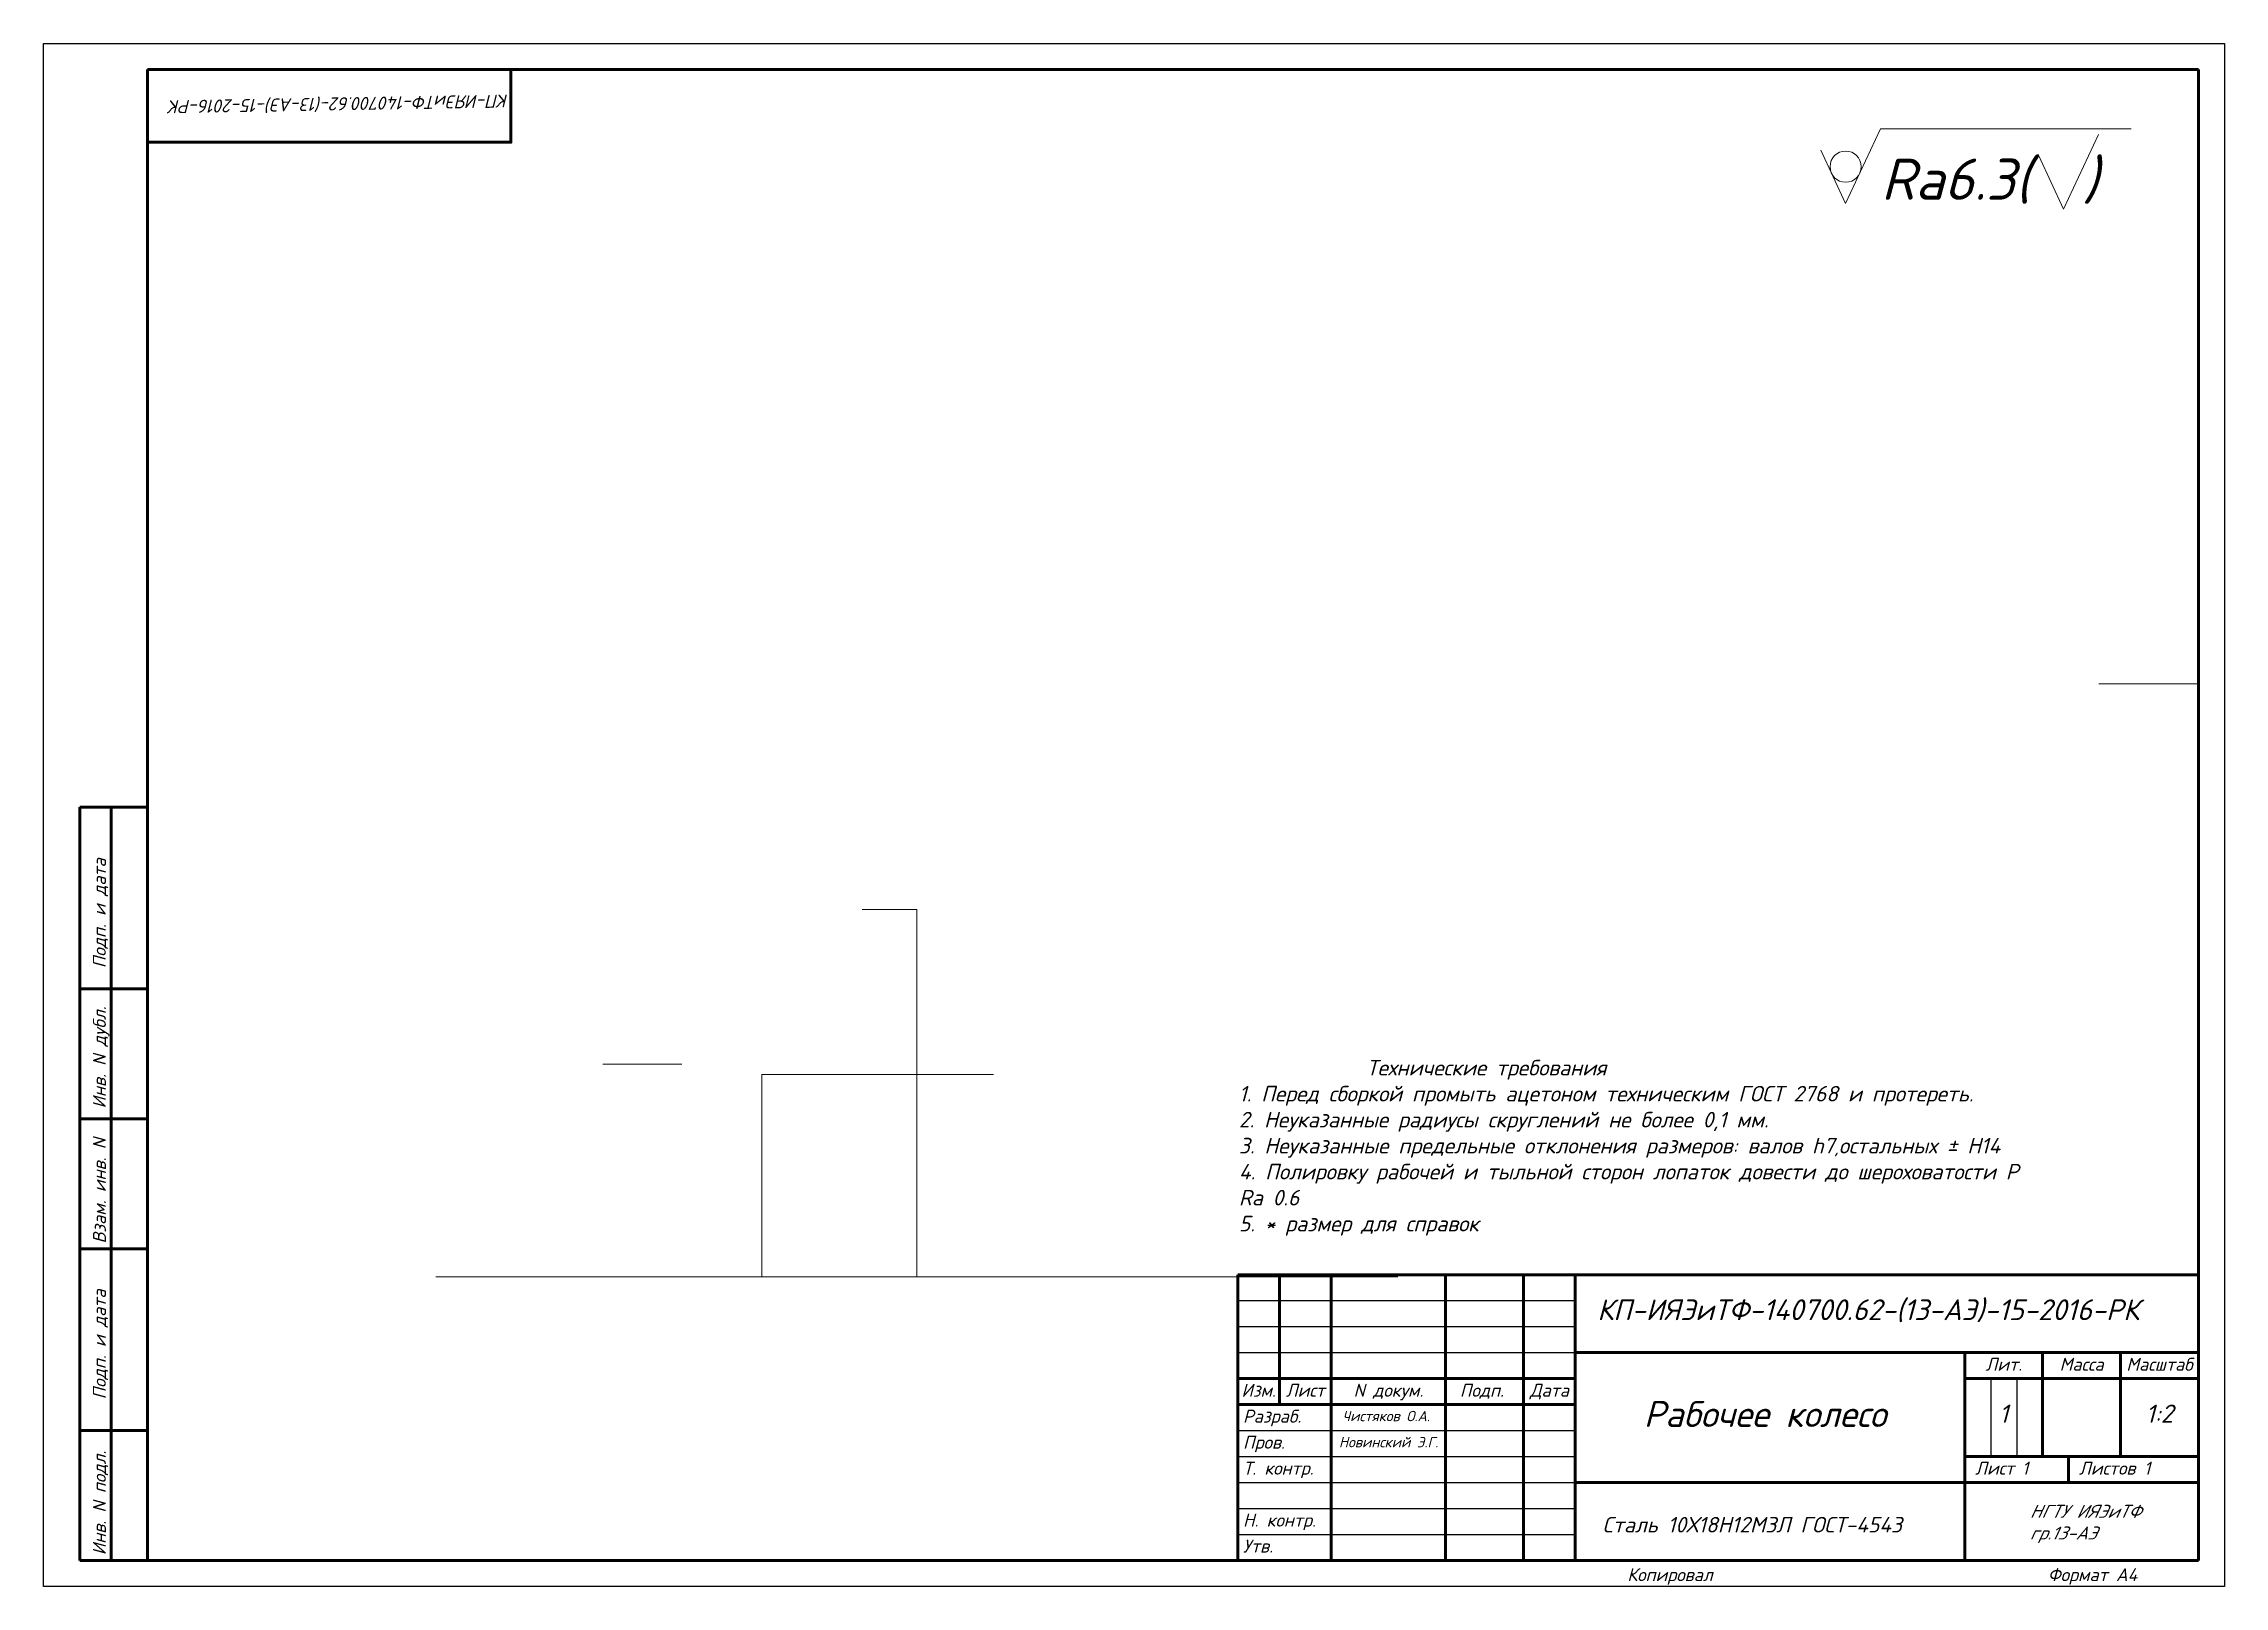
# Paper-space layout 'А3_Н' of a CAD drawing. Header units: millimetres. Extents: x -5 to 415, y -5 to 292.
# The model-space entities are those that its viewports show. They can reach past a viewport. Long polylines and large blocks are cut down to what shows.
import ezdxf
from ezdxf.enums import TextEntityAlignment as Align

# ---------------------------------------------------------------- set-up
doc = ezdxf.new("R2010")
doc.units = ezdxf.units.MM
doc.layers.get('0').update_dxf_attribs({"lineweight": 40})
doc.layers.add('АТРИБУТЫ', color=250, linetype='Continuous')
doc.layers.add('РАМКА', color=7, linetype='Continuous')
doc.layers.add('Размеры', color=7, linetype='Continuous', lineweight=20)
doc.layers.add('Штриховка', color=7, linetype='Continuous', lineweight=20)
doc.styles.add('ADRF1', font='isocpeur.ttf', dxfattribs={"oblique": 15})
doc.styles.add('Frame', font='isocpeur.ttf', dxfattribs={"oblique": 25, "height": 2.5})
doc.styles.add('Размеры', font='isocpeur.ttf', dxfattribs={"oblique": 15})

# ---------------------------------------------------------------- blocks, each defined once
blk = doc.blocks.new('РАМКА_1')
at = {"layer": 'РАМКА'}
for p, q in [((0, 297), (420, 297)), ((0, 0), (0, 297)), ((420, 297), (420, 0)), ((230, 55), (295, 55)), ((230, 50), (295, 50)), ((230, 45), (295, 45)), ((375, 40), (375, 25)), ((380, 40), (380, 25)), ((230, 30), (295, 30)), ((230, 25), (295, 25)), ((230, 20), (295, 20)), ((230, 15), (295, 15)), ((230, 10), (295, 10)), ((420, 0), (0, 0))]:
    blk.add_line(p, q, dxfattribs=at)
at = {"layer": 'РАМКА', "lineweight": 60}
for p, q in [((20, 292), (415, 292)), ((20, 292), (415, 292)), ((20, 5), (20, 292)), ((90, 288), (90, 292)), ((415, 292), (415, 5)), ((7, 5), (7, 150)), ((20, 150), (7, 150)), ((13, 5), (13, 150)), ((20, 115), (7, 115)), ((20, 90), (7, 90)), ((20, 65), (7, 65)), ((415, 60), (230, 60)), ((230, 60), (230, 5)), ((238, 60), (238, 35)), ((248, 60), (248, 5)), ((270, 60), (270, 5)), ((285, 60), (285, 5)), ((295, 60), (295, 5)), ((295, 45), (415, 45)), ((370, 45), (370, 5)), ((385, 45), (385, 25)), ((400, 45), (400, 25)), ((230, 40), (295, 40)), ((370, 40), (415, 40)), ((230, 35), (295, 35)), ((20, 30), (7, 30)), ((370, 25), (415, 25)), ((390, 25), (390, 20)), ((295, 20), (415, 20)), ((230, 5), (7, 5)), ((415, 5), (230, 5))]:
    blk.add_line(p, q, dxfattribs=at)
blk.add_lwpolyline([(20, 292), (90, 292), (90, 278), (20, 278)], close=True, dxfattribs=at)
at = {"layer": 'АТРИБУТЫ', "style": 'ADRF1', "oblique": 15, "flags": 8}
blk.add_attdef('DOCUMENT(В)', text='', height=5, rotation=180, dxfattribs=at).set_placement((58.62, 287.69), align=Align.CENTER)
for tag, height, p in [('DOCUMENT', 5, (355.77, 50.55)), ('NAME', 5, (332.5, 30)), ('LITER_1', 3.5, (372.5, 31.5)), ('LITER_2', 3.5, (377.5, 31.5)), ('LITER_3', 3.5, (382.5, 31.5)), ('MASS', 3.5, (392.5, 31.5)), ('SCALE', 3.5, (407.5, 31.5)), ('MATERIAL', 3.5, (332.5, 11.5)), ('DIFF_INDEX', 3.5, (393, 11.5))]:
    blk.add_attdef(tag, text='', height=height, dxfattribs=at).set_placement(p, align=Align.CENTER)
for tag, p in [('DEVELOPED_BY', (248.82, 31.5)), ('CHECKED_BY', (248.82, 26.5)), ('TECH_CONTR', (248.82, 21.5)), ('PAGE_NO', (381, 21.5)), ('PAGES_AMOUNT', (404.5, 21.5)), ('AUX_LEFT', (231, 16.5)), ('AUX_RIGHT', (248.82, 16.5)), ('NOM_CONTR', (248.82, 11.5)), ('APPROVED_BY', (248.82, 6.5))]:
    blk.add_attdef(tag, p, '', height=2.5, dxfattribs=at)
for tag, width, p, p2 in [('DEV_DATE', 1.155323, (285, 31.5), (294.53, 31.5)), ('CHK_DATE', 0.5625, (285, 26.5), (294, 26.5)), ('T_CONTR_DATE', 0.371134, (285, 21.5), (294, 21.5)), ('AUX_DATE', 0.537313, (285, 16.5), (294, 16.5)), ('NOM_CONTR_DATE', 0.315789, (285, 11.5), (294, 11.5)), ('APPROVED_DATE', 0.339623, (285, 6.5), (294, 6.5))]:
    blk.add_attdef(tag, text='', height=2.5, dxfattribs=dict(at, width=width)).set_placement(p, p2, align=Align.FIT)
at = {"layer": 'РАМКА', "style": 'ADRF1', "oblique": 15}
for s, p in [('Подп. и дата', (12, 119)), ('Инв. N дубл.', (12, 92)), ('Взам. инв. N', (12, 66)), ('Подп. и дата', (12, 36)), ('Инв. N подл.', (12, 6))]:
    blk.add_text(s, height=2.5, rotation=90, dxfattribs=at).set_placement(p)
for s, p in [('Лит.', (377.5, 41.5)), ('Масса', (392.5, 41.5)), ('Масштаб', (407.5, 41.5)), ('Изм.', (234, 36.5)), ('Лист', (243, 36.5)), ('N докум.', (259, 36.5)), ('Подп.', (277, 36.5)), ('Дата', (290, 36.5))]:
    blk.add_text(s, height=2.5, dxfattribs=at).set_placement(p, align=Align.CENTER)
for s, p in [('Разраб.', (231, 31.5)), ('Пров.', (231, 26.5)), ('Т. контр.', (231, 21.5)), ('Лист', (372, 21.5)), ('Листов', (392, 21.5)), ('Н. контр.', (231, 11.5)), ('Утв.', (231, 6.5)), ('Копировал', (305, 1)), ('Формат A4', (386, 1))]:
    blk.add_text(s, height=2.5, dxfattribs=at).set_placement(p)

msp = doc.modelspace()

# ---------------------------------------------------------------- linework, layer by layer
at = {"layer": 'Штриховка'}
for p, q in [((731.07, 311.47), (1164.62, 311.47)), ((272.61, 223.94), (251.51, 223.94)), ((272.61, 81.54), (272.61, 223.94)), ((150.85, 164.04), (181.47, 164.04)), ((212.5, 81.54), (212.5, 160.04)), ((212.5, 160.04), (302.37, 160.04)), ((86.07, 81.54), (459.15, 81.54))]:
    msp.add_line(p, q, dxfattribs=at)

psp = doc.layouts.new('А3_Н')

# ---------------------------------------------------------------- linework, layer by layer
at = {"layer": 'Размеры'}
for p, q in [((342.01, 261.22), (348.71, 275.6)), ((348.71, 275.6), (397.01, 275.6)), ((383.98, 260.16), (390.68, 274.53)), ((342.01, 261.22), (337.22, 271.49)), ((383.98, 260.16), (379.19, 270.43))]:
    psp.add_line(p, q, dxfattribs=at)
psp.add_circle((342.01, 268.32), 3, dxfattribs=at)

# ---------------------------------------------------------------- block references
at = {"layer": 'РАМКА'}
ref = psp.add_blockref('РАМКА_1', (-5.05, -4.99), dxfattribs=at)
ref.add_attrib('PAGE_NO', '1', (375.95, 16.51), dxfattribs={"layer": 'АТРИБУТЫ', "height": 2.5, "style": 'ADRF1', "oblique": 15})
ref.add_attrib('LITER_2', '1', dxfattribs={"layer": 'АТРИБУТЫ', "height": 3.5, "style": 'ADRF1', "oblique": 15}).set_placement((372.45, 26.51), align=Align.CENTER)
ref.add_attrib('PAGES_AMOUNT', '1', (399.45, 16.51), dxfattribs={"layer": 'АТРИБУТЫ', "height": 2.5, "style": 'ADRF1', "oblique": 15})
ref.add_attrib('SCALE', '1:2', dxfattribs={"layer": 'АТРИБУТЫ', "height": 3.5, "style": 'ADRF1', "oblique": 15}).set_placement((402.45, 26.51), align=Align.CENTER)

# ---------------------------------------------------------------- texts
at = {"layer": 'Размеры', "attachment_point": 1}
for s, insert, char_height, width, style in [('Ra6.3(  )', (348.82, 269.88), 7.93, 47.672, 'Размеры'), ('НГТУ ИЯЭиТФ\\Pгр.13-АЭ', (377.46, 10.7), 2.5, 30.2838, 'Frame')]:
    psp.add_mtext(s, dxfattribs=dict(at, insert=insert, char_height=char_height, width=width, style=style))
at = {"layer": 'РАМКА', "attachment_point": 1, "style": 'Размеры'}
for s, insert, char_height, width in [('{\\fTahoma|b0|i0|c0|p32;                       \\H1.201x; \\fISOCPEUR|b0|i0|c204|p34; Технические требования\\P1. Перед сборкой промыть ацетоном техническим ГОСТ 2768 и протереть.\\P2. Неуказанные радиусы скруглений не более 0,1 мм.\\P3. Неуказанные предельные отклонения размеров: валов h7\\H0.8326x;,\\H1.201x;остальных ± H14\\P4. Полировку рабочей и тыльной сторон лопаток довести до шероховатости P Ra 0.6\\P5. * размер для справок}', (225.15, 96.36), 2.49883, 152.8479), ('Сталь 10Х18Н12М3Л ГОСТ-4543', (295.18, 8.38), 3, 88.8117)]:
    psp.add_mtext(s, dxfattribs=dict(at, insert=insert, char_height=char_height, width=width))
at = {"layer": 'Штриховка', "insert": (84.53, 279.73), "char_height": 2.5, "width": 118.0616, "attachment_point": 1, "rotation": 180.9998, "style": 'Размеры'}
psp.add_mtext('КП-ИЯЭиТФ-140700.62-(13-АЭ)-15-2016-РК', dxfattribs=at)
at = {"layer": 'Штриховка', "width": 118.0616, "attachment_point": 1, "style": 'Размеры'}
for s, insert, char_height in [('КП-ИЯЭиТФ-140700.62-(13-АЭ)-15-2016-РК', (294.18, 50.26), 4), ('Рабочее колесо', (303.12, 30.69), 5), ('Чистяков О.А.', (245.1, 28.8), 2), ('Новинский Э.Г.', (244.42, 23.78), 2)]:
    psp.add_mtext(s, dxfattribs=dict(at, insert=insert, char_height=char_height))

# ---------------------------------------------------------------- viewports
at = {"layer": '0', "view_target_point": (371.96, 260.59)}
psp.add_viewport(center=(212.45, 143.51), size=(395, 287), view_center_point=(0, 0), view_height=577.8758, dxfattribs=at)

doc.saveas('drawing.dxf')
